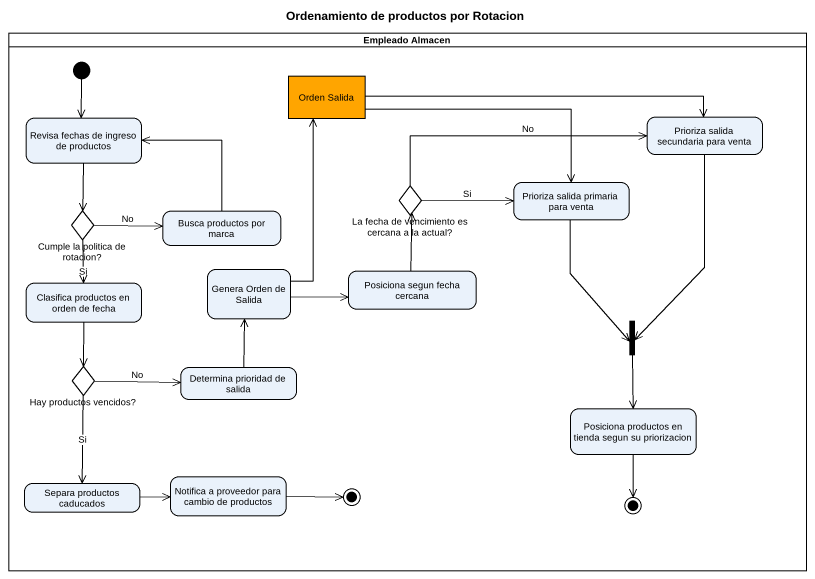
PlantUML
@startuml
title Ordenamiento de productos por Rotacion
hide empty description
state "Empleado Almacen" as Empleado_Almacen <<partition>> {
  state "Orden Salida" as Orden_Salida <<object>> #FFA500
  state "Revisa fechas de ingreso de productos" as Revisa_fechas_de_ingreso_de
  state "Prioriza salida secundaria para venta" as Prioriza_salida_secundaria
  state "Prioriza salida primaria para venta" as Prioriza_salida_primaria
  state "Cumple la politica de rotacion?" as Cumple_la_politica_de <<choice>>
  state "Busca productos por marca" as Busca_productos_por_marca
  state "La fecha de vencimiento es cercana a la actual?" as La_fecha_de_vencimiento_es <<choice>>
  state "Clasifica productos en orden de fecha" as Clasifica_productos_en
  state "Genera Orden de Salida" as Genera_Orden_de_Salida
  state "Posiciona segun fecha cercana" as Posiciona_segun_fecha
  state fork1 <<join>>
  state "Hay productos vencidos?" as Hay_productos_vencidos <<choice>>
  state "Determina prioridad de salida" as Determina_prioridad_de
  state "Posiciona productos en tienda segun su priorizacion" as Posiciona_productos_en
  state "Separa productos caducados" as Separa_productos_caducados
  state "Notifica a proveedor para cambio de productos" as Notifica_a_proveedor_para
  state final1 <<end>>
  state final2 <<end>>
  [*] --> Revisa_fechas_de_ingreso_de
}
Orden_Salida -right-> Prioriza_salida_secundaria
Orden_Salida -right-> Prioriza_salida_primaria
Revisa_fechas_de_ingreso_de --> Cumple_la_politica_de
Prioriza_salida_secundaria --> fork1
Prioriza_salida_primaria --> fork1
Cumple_la_politica_de -right-> Busca_productos_por_marca : No
Cumple_la_politica_de --> Clasifica_productos_en : Si
Busca_productos_por_marca -up-> Revisa_fechas_de_ingreso_de
La_fecha_de_vencimiento_es -right-> Prioriza_salida_secundaria : No
La_fecha_de_vencimiento_es -right-> Prioriza_salida_primaria : Si
Clasifica_productos_en --> Hay_productos_vencidos
Genera_Orden_de_Salida -up-> Orden_Salida
Genera_Orden_de_Salida -right-> Posiciona_segun_fecha
Posiciona_segun_fecha -up-> La_fecha_de_vencimiento_es
fork1 --> Posiciona_productos_en
Hay_productos_vencidos -right-> Determina_prioridad_de : No
Hay_productos_vencidos --> Separa_productos_caducados : Si
Determina_prioridad_de -up-> Genera_Orden_de_Salida
Posiciona_productos_en --> final2
Separa_productos_caducados -right-> Notifica_a_proveedor_para
Notifica_a_proveedor_para -right-> final1
@enduml
